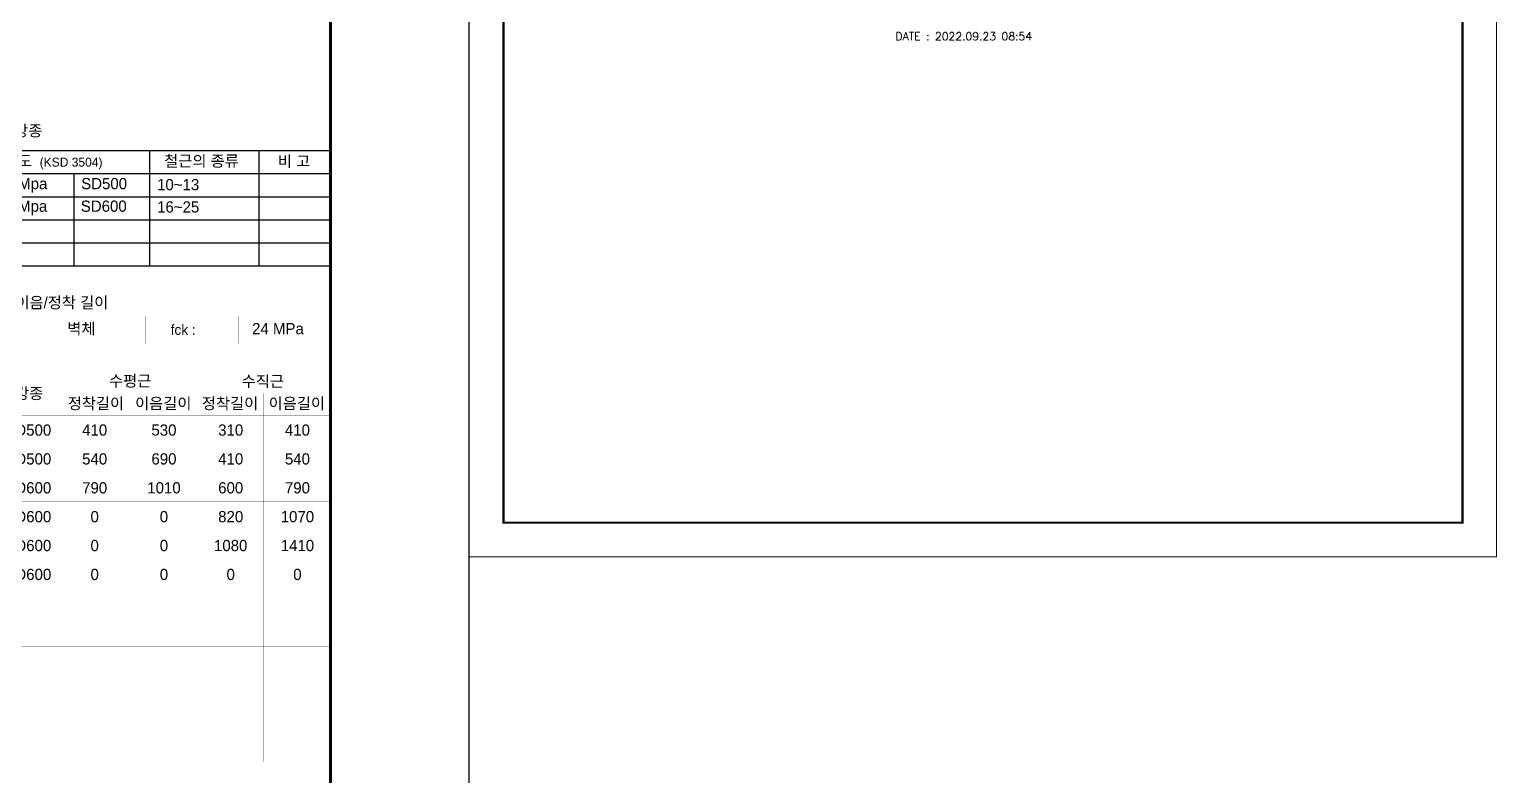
# Model space of a CAD drawing. Header units: millimetres. Extents: x 231380 to 990673, y -319231 to 132826.
# Drawn here: x 495514 to 534380, y -267601 to -247836 of the extents above; entities that cross this region are included whole.
import ezdxf
from ezdxf.enums import TextEntityAlignment as Align

# ---------------------------------------------------------------- set-up
doc = ezdxf.new("R2010")
doc.units = ezdxf.units.MM
doc.header["$LTSCALE"] = 91
for name, color, linetype in [('AMAC-TITLE', 7, 'Continuous'), ('FORM-L', 7, 'Continuous'), ('SHOPLINE', 7, 'Continuous'), ('XDIM', 7, 'Continuous')]:
    doc.layers.add(name, color=color, linetype=linetype)
doc.layers.add('TEXT', color=3, linetype='Continuous', lineweight=9)
doc.styles.add('XRebar', font='Romans.shx', dxfattribs={"bigfont": 'whgtxt.shx'})
doc.styles.add('XRebarSheet', font='Hmkmrhd_0.ttf')
doc.styles.add('돋움', font='malgun.ttf')

# ---------------------------------------------------------------- blocks, each defined once
blk = doc.blocks.new('dhs_sheet2e')
at = {"color": 7}
for p, q in [((73013.1, 36694), (81003.6, 36694)), ((77085.8, 36694), (77085.8, 34197)), ((79453.7, 36694), (79453.7, 34197)), ((73013.1, 36194.6), (81003.6, 36194.6)), ((75452.6, 36194.6), (75452.6, 34197)), ((73013.1, 35695.2), (81003.6, 35695.2)), ((73013.1, 35195.8), (81003.6, 35195.8)), ((73013.1, 34696.4), (81003.6, 34696.4)), ((73013.1, 34197), (81003.6, 34197))]:
    blk.add_line(p, q, dxfattribs=at)
blk.add_lwpolyline([(84000, 0), (84000, 59329.4), (0, 59329.4), (0, 0)], close=True, dxfattribs=at)
at = {"color": 30, "const_width": 64.9}
blk.add_lwpolyline([(81003.6, 57331.7), (2996.4, 57331.7), (2996.4, 1997.6), (81003.6, 1997.6)], close=True, dxfattribs=at)
at = {"color": 30, "const_width": 1.25}
blk.add_lwpolyline([(73013.1, 37482.7), (81003.6, 37482.7)], dxfattribs=at)
at = {"ltscale": 2, "const_width": 1.25}
for points in [[(81003.6, 36694), (81003.6, 34197)], [(81003.6, 32518), (81003.6, 33114.4)], [(81003.6, 23480), (81003.6, 31595.4)]]:
    blk.add_lwpolyline(points, dxfattribs=at)
at = {"color": 7, "const_width": 1.25}
for points in [[(73013.1, 33114.4), (81003.6, 33114.4)], [(75010.7, 32518), (75010.7, 33114.4)], [(77008.3, 33114.4), (77008.3, 32518)], [(79005.9, 32518), (79005.9, 33114.4)], [(73013.1, 32518), (81003.6, 32518)], [(73013.1, 31920), (81003.6, 31920)], [(75231.7, 31920), (75231.7, 23480)], [(78117.6, 31920), (78117.6, 23480)], [(75231.7, 31445.6), (81003.6, 31445.6)], [(76674.7, 31445.6), (76674.7, 23480)], [(79560.6, 31445.6), (79560.6, 23480)], [(73013.1, 30971.1), (81003.6, 30971.1)], [(73013.1, 30346.9), (81003.6, 30346.9)], [(73013.1, 29722.6), (81003.6, 29722.6)], [(73013.1, 29098.3), (81003.6, 29098.3)], [(73013.1, 28474.1), (81003.6, 28474.1)], [(73013.1, 27849.8), (81003.6, 27849.8)], [(73013.1, 27225.6), (81003.6, 27225.6)], [(73013.1, 26601.3), (81003.6, 26601.3)], [(73013.1, 25977.1), (81003.6, 25977.1)], [(73013.1, 25352.8), (81003.6, 25352.8)], [(73013.1, 24728.5), (81003.6, 24728.5)], [(73013.1, 24104.3), (81003.6, 24104.3)], [(73013.1, 23480), (81003.6, 23480)]]:
    blk.add_lwpolyline(points, dxfattribs=at)
at = {"color": 7, "ltscale": 2, "const_width": 1.25}
blk.add_lwpolyline([(77008.3, 32518), (77008.3, 33114.4)], dxfattribs=at)
at = {"color": 7, "style": 'XRebarSheet'}
for s, height, p in [('2.철근 강종', 242.71, (73193, 37000.1)), ('3.철근 이음/정착 길이', 242.711, (73219.2, 33284.8))]:
    blk.add_text(s, height=height, dxfattribs=at).set_placement(p)
at = {"color": 3, "style": 'XRebarSheet'}
for s, height, p in [('항복강도', 242.71, (73329, 36346.4)), ('(KSD 3504)', 194.17, (74714.3, 36344.3)), ('철근의 종류', 242.71, (77406.6, 36345.3)), ('비 고', 242.71, (79864.2, 36338.4)), ('fck :', 220, (77546.2, 32707.9)), ('강종', 242.71, (74182, 31320.7))]:
    blk.add_text(s, height=height, dxfattribs=at).set_placement(p)
blk = doc.blocks.new('zdfhdthasthw')
at = {"color": 255, "xscale": 0.25, "yscale": 0.25, "zscale": 0.25}
blk.add_blockref('dhs_sheet2e', (0, 0), dxfattribs=at)
at = {"color": 3, "style": 'XRebarSheet'}
for s, p in [('fy=500 Mpa', (18293.6, 8964.2)), ('SD500', (18902.7, 8964.1)), ('10~13', (19313, 8958.4)), ('fy=600 Mpa', (18293.3, 8842.1)), ('SD600', (18900.7, 8842.1)), ('16~25', (19313.2, 8837.8)), ('벽체', (18827.8, 8180.2)), ('24 MPa', (19826.6, 8180.2))]:
    blk.add_text(s, height=60.68, dxfattribs=at).set_placement(p)
for s, height, p in [('수평근', 60.68, (19167.8, 7928.2)), ('수직근', 60.68, (19885, 7925.9)), ('정착길이', 60.68, (18982.3, 7806.1)), ('이음길이', 60.68, (19346.5, 7806.1)), ('정착길이', 60.68, (19707.4, 7806.1)), ('이음길이', 60.68, (20068.5, 7806.1)), ('SD500', 60.68, (18616.9, 7662.4)), ('410', 60.68, (18975.7, 7662.4)), ('530', 60.68, (19350.2, 7662.4)), ('310', 60.68, (19711, 7662.4)), ('410', 60.68, (20071.7, 7662.4)), ('SD500', 60.68, (18616.9, 7506.4)), ('540', 60.68, (18975.7, 7506.4)), ('690', 60.68, (19350.2, 7506.4)), ('410', 60.68, (19711, 7506.4)), ('540', 60.68, (20071.7, 7506.4)), ('SD600', 60.68, (18616.9, 7350.3)), ('790', 60.68, (18975.7, 7350.3)), ('1010', 60.68, (19350.2, 7350.3)), ('600', 60.68, (19711, 7350.3)), ('790', 60.68, (20071.7, 7350.3)), ('SD600', 60.68, (18616.9, 7194.3)), ('0', 60.7, (18975.7, 7194.3)), ('0', 60.7, (19350.2, 7194.3)), ('820', 60.68, (19711, 7194.3)), ('1070', 60.68, (20071.7, 7194.3)), ('SD600', 60.68, (18616.9, 7038.2)), ('0', 60.7, (18975.7, 7038.2)), ('0', 60.7, (19350.2, 7038.2)), ('1080', 60.68, (19711, 7038.2)), ('1410', 60.68, (20071.7, 7038.2)), ('SD600', 60.68, (18616.9, 6882.1)), ('0', 60.7, (18975.7, 6882.1)), ('0', 60.7, (19350.2, 6882.1)), ('0', 60.7, (19711, 6882.1)), ('0', 60.7, (20071.7, 6882.1))]:
    blk.add_text(s, height=height, dxfattribs=at).set_placement(p, align=Align.MIDDLE_CENTER)
blk = doc.blocks.new('zsdfhetshts')
blk.add_lwpolyline([(0, 0), (15120, 0), (15120, 21384), (0, 21384)], close=True)
at = {"layer": 'FORM-L', "const_width": 32.6}
blk.add_lwpolyline([(504, 504), (14616, 504), (14616, 19296), (504, 19296)], close=True, dxfattribs=at)
at = {"layer": 'SHOPLINE'}
blk.add_line((504, 18480), (14625, 18480), dxfattribs=at)
blk.add_lwpolyline([(504, 19296), (14616, 19296), (14616, 17664), (504, 17664)], close=True, dxfattribs=at)
at = {"layer": 'AMAC-TITLE', "color": 3, "linetype": 'Continuous', "style": '돋움'}
for s, height, p in [('현장명 :', 288.3, (1031, 18672)), ('고양장항지구 A-1BL 공공주택 건설공사', 288.35, (2618, 18672)), ('부위 :', 288.3, (1031, 17857))]:
    blk.add_text(s, height=height, dxfattribs=at).set_placement(p)

msp = doc.modelspace()

# ---------------------------------------------------------------- block references
at = {"xscale": 4.899999969432586, "yscale": 4.899999969432586, "zscale": 4.899999969432586}
msp.add_blockref('zdfhdthasthw', (404263.6, -295994), dxfattribs=at)
at = {"layer": 'TEXT', "color": 4, "xscale": 1.8, "yscale": 1.8, "zscale": 1.8}
msp.add_blockref('zsdfhetshts', (507163.6, -261806.7), dxfattribs=at)

# ---------------------------------------------------------------- texts
at = {"layer": 'XDIM', "color": 3, "linetype": 'Continuous', "ltscale": 2.33129e-317, "style": 'XRebar'}
msp.add_text('DATE : 2022.09.23 08:54', height=210, dxfattribs=at).set_placement((522074.5, -247915), align=Align.TOP_RIGHT)

doc.saveas('drawing.dxf')
